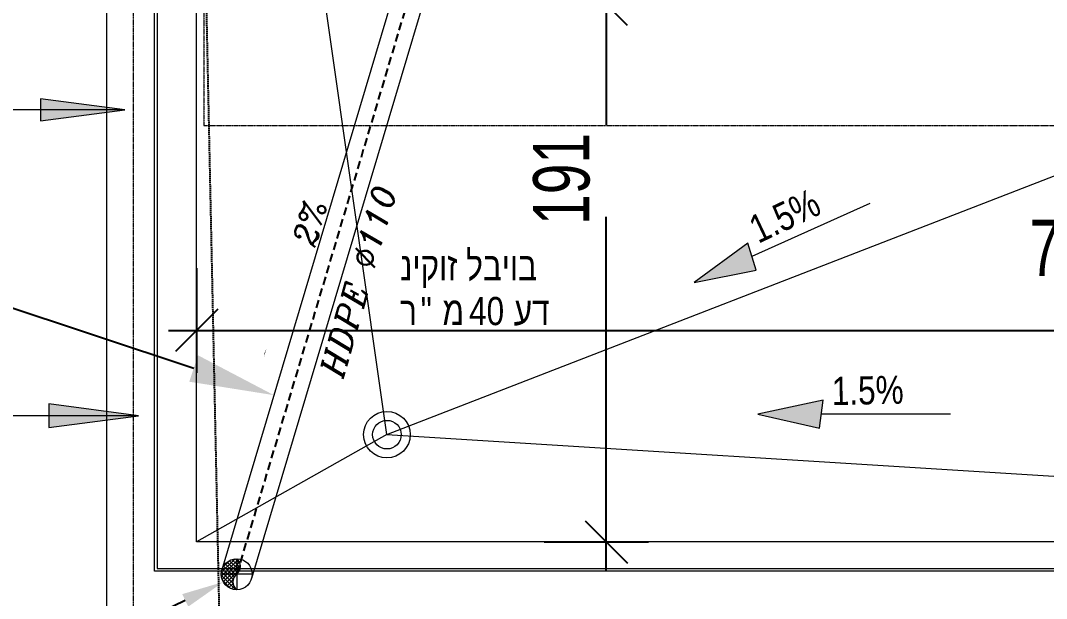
# Model space of a CAD drawing. Header units: centimetres. Extents: x 14435 to 32127, y -4289 to 2500.
# Drawn here: x 18249.2 to 18613.2, y -1596.9 to -1391.8 of the extents above; entities that cross this region are included whole.
import ezdxf
from ezdxf import colors
from ezdxf.entities.mleader import LeaderData, LeaderLine
from ezdxf.enums import TextEntityAlignment as Align
from ezdxf.math import Vec2, Vec3

# ---------------------------------------------------------------- set-up
doc = ezdxf.new("R2010")
doc.units = ezdxf.units.CM
doc.linetypes.add('Dash Tiny', pattern=[0.12, 0.06, -0.06])
doc.linetypes.add('Hidden', pattern=[0.7143750000000001, 0.4762500000000001, -0.238125])
for name, color, linetype, lineweight in [('A-ANNO-DIMS', 7, 'Continuous', 5), ('A-DETL', 7, 'Continuous', 5), ('A-DETL-GENF', 7, 'Continuous', 5), ('A-DETL-THIN', 7, 'Continuous', 5), ('A-FLOR', 7, 'Continuous', 13), ('A-FLOR-HRAL', 7, 'Continuous', 5), ('G-ANNO-DIMS', 7, 'Continuous', 5), ('G-ANNO-TEXT', 7, 'Continuous', 5), ('P-SANR-FIXT', 7, 'Continuous', 5)]:
    doc.layers.add(name, color=color, linetype=linetype, lineweight=lineweight)
for name, color, linetype in [('biov 110', 252, 'Continuous'), ('biov center', 130, 'Hidden'), ('BIUV', 4, 'Continuous'), ('BLACK', 250, 'Continuous'), ('hot water', 1, 'Continuous'), ('num of plumbing', 250, 'Continuous')]:
    doc.layers.add(name, color=color, linetype=linetype)
doc.styles.add('Arial_10', font='arial.ttf', dxfattribs={"width": 0.8, "height": 20})
doc.styles.add('Arial_15', font='arial.ttf', dxfattribs={"width": 0.7, "height": 20})
doc.styles.add('italic1', font='italic.shx', dxfattribs={"height": 30})
doc.dimstyles.new('2_mm_-_מעוגל_למידות_שלמות_1', dxfattribs={"dimscale": 30.48, "dimtxt": 20.4051879991394, "dimasz": 0.4921259842519685, "dimexe": 0.4921259842519685, "dimexo": 0.0625, "dimgap": 0, "dimtad": 1, "dimdec": 0, "dimdsep": 46, "dimtxsty": 'Arial_15', "dimblk1": 'OBLIQUE', "dimblk2": 'OBLIQUE', "dimsah": 1, "dimcen": 0.09, "dimdle": 0.3280839895013123, "dimadec": 1, "dimazin": 2, "dimtfac": 1, "dimtdec": 4, "dimtix": 1, "dimtmove": 1, "dimatfit": 3, "dimfxl": 0.7874015748031495, "dimfxlon": 1, "dimtvp": 1, "dimtolj": 1, "dimtzin": 0, "dimarcsym": 2})

# ---------------------------------------------------------------- blocks, each defined once
blk = doc.blocks.new('Railing - Railing-956723-קומה א - Dependent 1')
at = {"layer": 'A-FLOR-HRAL'}
for p, q in [((-553.3060018588797, -3067.24763905121), (-553.3060018588787, -2547.247639051211)), ((-552.3060018588791, -2548.247639051211), (-552.3060018588798, -3066.24763905121)), ((159.6939981411197, -3067.247639051212), (-553.3060018588801, -3067.24763905121)), ((-552.3060018588799, -3066.24763905121), (158.6939981411194, -3066.247639051213))]:
    blk.add_line(p, q, dxfattribs=at)
blk = doc.blocks.new('נקז גג - 2_-601488-קומה א - Dependent 1')
at = {"layer": 'P-SANR-FIXT'}
for centre, radius in [((6.264e-13, -8.429e-13), 8.25499999999822), ((6.068e-13, -8.166e-13), 5.079999999997083)]:
    blk.add_circle(centre, radius, dxfattribs=at)
blk = doc.blocks.new('_Oblique')
at = {"color": 0, "linetype": 'ByBlock', "lineweight": -2}
blk.add_line((-0.5, -0.5), (0.5, 0.5), dxfattribs=at)
blk = doc.blocks.new('*D654')
at = {"layer": 'A-ANNO-DIMS', "color": 0, "lineweight": -2, "transparency": 16777216}
for p, q in [((51179.22950153499, -12460.92050772008), (51179.22950153499, -12513.69271325927)), ((51157.13450153497, -12470.92050772008), (51194.229501535, -12470.92050772008)), ((51179.22950153499, -12671.73726866921), (51179.22950153499, -12546.32436400961)), ((51157.13450153497, -12661.73726866921), (51194.229501535, -12661.73726866921))]:
    blk.add_line(p, q, dxfattribs=at)
at = {"layer": 'Defpoints', "color": 0, "transparency": 16777216}
for p in [(51155.22950153496, -12470.92050772008), (51179.22950153499, -12470.92050772008), (51155.22950153496, -12661.73726866921)]:
    blk.add_point(p, dxfattribs=at)
at = {"layer": 'A-ANNO-DIMS', "color": 0, "lineweight": -2, "transparency": 16777216, "xscale": 15, "yscale": 15, "zscale": 15}
for p, rotation in [((51179.22950153499, -12470.92050772008), 90), ((51179.22950153499, -12661.73726866921), 270)]:
    blk.add_blockref('_Oblique', p, dxfattribs=dict(at, rotation=rotation))
at = {"layer": 'A-ANNO-DIMS', "color": 0, "transparency": 16777216, "insert": (51153.26490811979, -12549.22080795056), "char_height": 20, "width": 38.42453863222559, "attachment_point": 1, "rotation": 89.99999999999991, "line_spacing_factor": 0.9417779076525878, "style": 'Arial_15'}
blk.add_mtext('\\A1;191', dxfattribs=at)
blk = doc.blocks.new('*D680')
at = {"layer": 'A-ANNO-DIMS', "color": 0, "lineweight": -2, "transparency": 16777216}
for p, q in [((51033.84930814702, -12564.57553732743), (51033.84930814702, -12601.67053732743)), ((51809.96742148079, -12564.57553732743), (51809.96742148079, -12601.67053732743)), ((51023.84930814703, -12586.67053732743), (51819.96742148078, -12586.67053732743))]:
    blk.add_line(p, q, dxfattribs=at)
at = {"layer": 'Defpoints', "color": 0, "transparency": 16777216}
for p in [(51033.84930814702, -12562.67053732743), (51809.96742148079, -12562.67053732743), (51809.96742148079, -12586.67053732743)]:
    blk.add_point(p, dxfattribs=at)
at = {"layer": 'A-ANNO-DIMS', "color": 0, "lineweight": -2, "transparency": 16777216, "xscale": 15, "yscale": 15, "zscale": 15, "rotation": 180}
blk.add_blockref('_Oblique', (51033.84930814702, -12586.67053732743), dxfattribs=at)
at = {"layer": 'A-ANNO-DIMS', "color": 0, "lineweight": -2, "transparency": 16777216, "xscale": 15, "yscale": 15, "zscale": 15}
blk.add_blockref('_Oblique', (51809.96742148079, -12586.67053732743), dxfattribs=at)
at = {"layer": 'A-ANNO-DIMS', "color": 0, "transparency": 16777216, "insert": (51329.45369304916, -12547.37261057896), "char_height": 20, "width": 38.42453863222559, "attachment_point": 1, "line_spacing_factor": 0.9417779076525878, "style": 'Arial_15'}
blk.add_mtext('\\A1;776', dxfattribs=at)
blk = doc.blocks.new('*U767')
at = {"layer": 'biov 110', "color": 6, "lineweight": 5}
for p, q in [((8478.178792764433, 4006.239396851), (8699.680013427871, 4006.239396851)), ((8478.178792764433, 3995.239396851001), (8699.680013427871, 3995.239396851001))]:
    blk.add_line(p, q, dxfattribs=at)
at = {"layer": 'biov center', "color": 3, "ltscale": 6}
blk.add_lwpolyline([(8478.178792764433, 4000.739396851001), (8699.680013427871, 4000.739396851001)], dxfattribs=at)
blk = doc.blocks.new('A$C41AC0131')
at = {"layer": 'BIUV', "color": 5, "ltscale": 40}
blk.add_lwpolyline([(1.48914987221e-05, 11.33771083684405, 0, 16.31474431520326, 0), (57.01222824284922, 8.144625422311947, 0, 0, 0), (81.45624912588393, 6.993640679400414, 0, 0, 0)], format="xyseb", dxfattribs=at)
blk = doc.blocks.new('A$C38873827')
at = {"color": 7, "rotation": 87.25165573860627}
blk.add_blockref('A$C41AC0131', (13.51488641891046, -0.5436195913571285), dxfattribs=at)
blk = doc.blocks.new('_TagCircle - Metric')
at = {"color": 0, "linetype": 'ByBlock', "lineweight": -2, "transparency": 16777216}
blk.add_circle((0, 0), 4, dxfattribs=at)
at = {"color": 0, "transparency": 16777216}
blk.add_attdef('TAGNUMBER', text='', height=3, dxfattribs=at).set_placement((0, -1.5), align=Align.CENTER)
blk = doc.blocks.new('alef')
at = {"layer": 'A-DETL-GENF', "true_color": 0xc0c0c0}
for points in [[(51210.39462377875, -12569.71773660174), (51232.37369147293, -12565.26390196129), (51229.48557414108, -12555.69004285028)], [(51254.85360831089, -12621.3597383476), (51256.13791151755, -12611.44255299724), (51232.97737355721, -12616.42552992967)]]:
    blk.add_hatch(color=9, dxfattribs=at).paths.add_polyline_path(points, flags=0)
at = {"layer": 'G-ANNO-DIMS'}
blk.add_hatch(color=256, dxfattribs=at).paths.add_polyline_path([(51008.43628088019, -12508.389484563), (50978.43628088019, -12504.43990963538), (50978.43628088019, -12512.33905949062)], flags=0)
at = {"layer": 'G-ANNO-TEXT'}
blk.add_hatch(color=256, dxfattribs=at).paths.add_polyline_path([(51013.21408056641, -12616.93837136952), (50981.4640805664, -12612.75840457112), (50981.4640805664, -12621.11833816792)], flags=0)
at = {"layer": 'A-DETL', "color": 1, "linetype": 'Hidden', "lineweight": 25, "true_color": 0xff0000}
blk.add_line((51011.37873339833, -11249.1110976817), (51042.07147049783, -12698.4552901681), dxfattribs=at)
at = {"layer": 'A-DETL', "color": 7, "linetype": 'Dash Tiny'}
for p, q in [((51036.3813641715, -11256.89423474167), (51036.3813641715, -12513.92050772007)), ((51011.37209378877, -12143.81997463986), (51011.37209378877, -12686.65591851636)), ((51036.3813641715, -12513.92050772007), (51806.86742148078, -12513.92050772008))]:
    blk.add_line(p, q, dxfattribs=at)
at = {"layer": 'A-DETL', "color": 9, "true_color": 0xc0c0c0}
for q in [(51036.3813641715, -12168.81997463986), (51817.79266879974, -12345.92050772008), (51033.84930814702, -12661.73726866921), (51711.86742148078, -12661.73726866921)]:
    blk.add_line((51101.3813641715, -12623.66623281662), q, dxfattribs=at)
at = {"layer": 'A-DETL', "color": 7, "lineweight": 13}
for p, q in [((51272.79370505183, -12541.63811923729), (51230.92963280701, -12560.47697240578)), ((51301.40328067499, -12616.35143425979), (51255.49575991422, -12616.40114567242))]:
    blk.add_line(p, q, dxfattribs=at)
at = {"layer": 'A-DETL-THIN'}
for p, q in [((51229.48557414108, -12555.69004285028), (51210.39462377875, -12569.71773660174)), ((51232.37369147293, -12565.26390196129), (51229.48557414108, -12555.69004285028)), ((51210.39462377875, -12569.71773660174), (51232.37369147293, -12565.26390196129)), ((51256.13791151755, -12611.44255299724), (51232.97737355721, -12616.42552992967)), ((51254.85360831089, -12621.35973834759), (51256.13791151755, -12611.44255299724)), ((51232.97737355721, -12616.42552992967), (51254.85360831089, -12621.35973834759))]:
    blk.add_line(p, q, dxfattribs=at)
at = {"layer": 'A-FLOR'}
for p, q in [((51001.84930814704, -12136.81997463986), (51001.84930814704, -12693.7372686692)), ((51033.84930814702, -12661.73726866921), (51033.84930814703, -12168.81997463986)), ((51711.86742148078, -12661.73726866921), (51033.84930814702, -12661.73726866921))]:
    blk.add_line(p, q, dxfattribs=at)
at = {"layer": 'G-ANNO-DIMS'}
for p, q in [((51008.43628088019, -12508.389484563), (50978.43628088019, -12504.43990963538)), ((50978.43628088019, -12504.43990963538), (50978.43628088019, -12512.33905949062)), ((51008.43628088019, -12508.389484563), (50811.61379361511, -12508.389484563)), ((50978.43628088019, -12512.33905949062), (51008.43628088019, -12508.389484563))]:
    blk.add_line(p, q, dxfattribs=at)
at = {"layer": 'G-ANNO-TEXT'}
for p, q in [((51013.21408056641, -12616.93837136952), (50981.4640805664, -12612.75840457112)), ((50981.4640805664, -12612.75840457112), (50981.4640805664, -12621.11833816792)), ((51013.21408056641, -12616.93837136952), (50898.95745385166, -12616.93837136952)), ((50981.4640805664, -12621.11833816792), (51013.21408056641, -12616.93837136952))]:
    blk.add_line(p, q, dxfattribs=at)
at = {"layer": 'A-FLOR-HRAL'}
blk.add_blockref('Railing - Railing-956723-קומה א - Dependent 1', (51572.17342333967, -9604.918593765411), dxfattribs=at)
at = {"layer": 'P-SANR-FIXT'}
blk.add_blockref('נקז גג - 2_-601488-קומה א - Dependent 1', (51101.3813641715, -12623.66623281662), dxfattribs=at)
at = {"layer": 'G-ANNO-TEXT', "color": 8, "true_color": 0x808080, "char_height": 10, "width": 39.2826875, "attachment_point": 1, "style": 'Arial_10'}
for insert, rotation in [((51228.86212111453, -12546.9482856592), 25.384278039108246), ((51259.14777189644, -12603.21165067953), 1.2185524860169803)]:
    blk.add_mtext('1.5%', dxfattribs=dict(at, insert=insert, rotation=rotation))
at = {"layer": 'G-ANNO-TEXT', "color": 8, "true_color": 0x808080, "char_height": 10, "attachment_point": 1, "style": 'Arial_10'}
for s, insert, width in [('ניקוז לביוב', (51106.07592201707, -12558.93224488642), 71.3501875), ('\\fArial|b0|i0|c177|p34|; ', (51164.94571368374, -12558.93224488642), 4.810124999999995), ('\\fArial|b0|i0|c177|p34|;"', (51113.35196368374, -12574.80724488642), 5.611812499999999), ('40', (51130.54988035042, -12574.80724488642), 19.2405), ('\\fArial|b0|i0|c177|p34|;ר', (51106.07592201707, -12574.80724488642), 8.8185625), (' מ', (51117.98217201707, -12574.80724488642), 15.23206249999999), ('עד ', (51146.42488035041, -12574.80724488642), 22.44725)]:
    blk.add_mtext(s, dxfattribs=dict(at, insert=insert, width=width))
at = {"layer": 'A-ANNO-DIMS'}
dim = blk.add_linear_dim(base=(51179.22950153499, -12470.92050772008), p1=(51155.22950153494, -12661.73726866921), p2=(51155.22950153494, -12470.92050772008), angle=90, dimstyle='2_mm_-_מעוגל_למידות_שלמות_1', override={"dimpost": '<>', "dimfxl": 190.816760949132}, dxfattribs=at)
dim.commit()
dim.dimension.update_dxf_attribs({"geometry": '*D654', "text_midpoint": (51166.59824145313, -12530.00853863445), "dimtype": 128, "text_rotation": 89.99999999999991})
dim = blk.add_linear_dim(base=(51809.96742148079, -12586.67053732743), p1=(51033.84930814702, -12562.67053732743), p2=(51809.96742148079, -12562.67053732743), dimstyle='2_mm_-_מעוגל_למידות_שלמות_1', override={"dimpost": '<>', "dimfxl": 776.1181133337568}, dxfattribs=at)
dim.commit()
dim.dimension.update_dxf_attribs({"geometry": '*D680', "text_midpoint": (51348.66596236528, -12574.03927724563), "dimtype": 128})

msp = doc.modelspace()

# ---------------------------------------------------------------- linework, layer by layer
at = {"layer": 'hot water', "color": 6, "lineweight": 15, "ltscale": 20}
msp.add_circle((18325.87500208228, -1588.255728399932), 5.5, dxfattribs=at)
at = {"layer": 'num of plumbing', "lineweight": 0}
for p, q in [((18320.40590978084, -1587.673466108883), (18325.29273979292, -1582.786636095143)), ((18320.97543253373, -1585.756885019478), (18323.3761587018, -1583.356158853012)), ((18321.1707058261, -1588.25572839836), (18325.87500208379, -1583.551432140548)), ((18323.24651546772, -1583.424469957737), (18325.87500208228, -1586.052956572121)), ((18324.18947261743, -1583.020368772411), (18325.87500208379, -1584.705898237355)), ((18325.30183736347, -1582.785675182122), (18325.87500208379, -1583.358839902559)), ((18325.87500208228, -1582.755728400805), (18325.87500208228, -1593.75572839903)), ((18325.87500208379, -1583.551432140548), (18326.29088808092, -1583.135546145056)), ((18325.87500208379, -1583.358839902559), (18327.09860403553, -1584.582441857548)), ((18320.7342847498, -1586.300472585221), (18322.689540563, -1588.25572839836)), ((18321.17690271042, -1585.396032210961), (18324.03659889773, -1588.25572839836)), ((18321.74800964523, -1584.620080809369), (18325.3836572341, -1588.25572839836)), ((18322.43737844223, -1583.962391270061), (18325.87500208379, -1587.400014910146)), ((18322.51776416258, -1588.255728401562), (18325.87500208228, -1584.898490481688)), ((18323.8648224972, -1588.255728401562), (18325.87500208228, -1586.245548816483)), ((18325.87500208228, -1584.898490481688), (18326.84516092537, -1583.928331638655)), ((18325.87500208379, -1584.705898237355), (18327.18566141111, -1586.016557566092)), ((18325.87500208228, -1586.245548816483), (18327.17755469955, -1584.942996197611)), ((18325.87500208228, -1586.052956572121), (18326.86518352277, -1587.043138014122)), ((18325.87500208379, -1587.592607151278), (18327.11994565053, -1586.34766358297)), ((18331.37500208147, -1588.25572839836), (18320.37500208333, -1588.25572839836)), ((18320.38911006875, -1588.649414575395), (18325.48131590368, -1593.741620410232)), ((18320.42569409796, -1589.000740126618), (18321.1707058261, -1588.25572839836)), ((18320.44819379501, -1587.361439965168), (18321.34248222651, -1588.25572839513)), ((18320.68821573987, -1590.085276822645), (18322.51776416258, -1588.255728401562)), ((18320.82330587049, -1590.430668712097), (18323.70006176686, -1593.307424608412)), ((18321.11294615975, -1591.007604739016), (18323.8648224972, -1588.255728401562)), ((18321.34248222651, -1588.25572839513), (18324.55790754288, -1591.471153714547)), ((18321.66851338868, -1591.799095843422), (18325.21188083369, -1588.25572839836)), ((18322.34294719932, -1592.471720369211), (18324.62329907129, -1590.191368497179)), ((18322.689540563, -1588.25572839836), (18324.62366452472, -1590.189852358451)), ((18324.03659889773, -1588.25572839836), (18325.01284661385, -1589.231976114473)), ((18325.21188083369, -1588.25572839836), (18325.87500208379, -1587.592607151278)), ((18325.3836572341, -1588.25572839836), (18325.61056371088, -1588.482634873506)), ((18325.87500208379, -1587.400014910146), (18326.31963639574, -1587.84464922195)), ((18323.13633352281, -1593.025392380425), (18324.57542221547, -1591.586303686284)), ((18324.06086065407, -1593.447923585567), (18324.91188829202, -1592.596895947498)), ((18325.14833024594, -1593.707512331775), (18325.4691738309, -1593.38666874662))]:
    msp.add_line(p, q, dxfattribs=at)
msp.add_circle((18325.87500208228, -1588.25572839836), 5.499999999041587, dxfattribs=at)
for centre, start, end in [((18323.74488116948, -1585.505728397953), 307.7609844285959, 52.23901557140413), ((18328.00512299531, -1591.00572839871), 127.7609844285958, 232.2390155714041)]:
    msp.add_arc(centre, 3.478493223057076, start, end, dxfattribs=at)

# ---------------------------------------------------------------- block references
msp.add_blockref('alef', (-32722.20766239823, 11084.92891989214))
at = {"xscale": -1, "rotation": 73.39504088455567}
msp.add_blockref('*U767', (24645.89391541341, 5605.332321849251), dxfattribs=at)
at = {"layer": 'BIUV', "color": 7, "xscale": 0.4199999999999999, "yscale": 0.4199999999999999, "zscale": 0.4199999999999999, "rotation": 348.6571581864678}
msp.add_blockref('A$C38873827', (18334.88068924385, -1509.448231265198, 17499.99999999999), dxfattribs=at)

# ---------------------------------------------------------------- texts
at = {"layer": 'BIUV', "color": 5, "style": 'italic1'}
for s, rotation, p in [('HDPE %%C110', 73.80717302017827, (18363.36833125807, -1518.984160736183, 17499.99999999999)), ('2%%%', 74.55821099062965, (18353.67087816492, -1472.597008960949, 27046.17999999999))]:
    msp.add_text(s, height=8.399999999999997, rotation=rotation, dxfattribs=at).set_placement(p)

# ---------------------------------------------------------------- leaders
at = {"layer": 'BLACK', "color": 1, "lineweight": 18}
ml = msp.add_multileader_mtext('Standard', dxfattribs=at)
ml.set_content('')
ml.set_leader_properties()
ml.build(insert=Vec2(0, 0))
ml.multileader.update_dxf_attribs({"text_right_attachment_type": 6, "dogleg_length": 0.36, "arrow_head_size": 30})
ctx = ml.context
ctx.base_point, ctx.char_height, ctx.arrow_head_size, ctx.landing_gap_size, ctx.plane_origin = Vec3(18056.53880081743, -1476.120394128933), 0.18, 30, 0.09, Vec3(18033.98414352744, -1394.145510109831)
ctx.right_attachment = 6
notes = []
notes.append((ctx, [(0, (1, 1, 0), (18192.70727312866, -1476.120394128933), (-1, 0), 136.168472311227, [(0, [(18339.0817370762, -1524.722478522229)], 0, [])])]))
ctx.mtext, ml.multileader.dxf.content_type = None, 0
at = {"layer": 'num of plumbing', "lineweight": 13}
ml = msp.add_multileader_block('Standard', dxfattribs=at)
ml.set_content('_TagCircle - Metric', color=256, scale=5)
ml.set_attribute('TAGNUMBER', '1', width=0)
ml.set_leader_properties()
ml.build(insert=Vec2(0, 0))
ml.multileader.update_dxf_attribs({"text_right_attachment_type": 6, "dogleg_length": 0.36, "arrow_head_size": 15, "scale": 5})
ctx = ml.context
ctx.base_point, ctx.scale, ctx.char_height, ctx.arrow_head_size, ctx.landing_gap_size, ctx.plane_origin = Vec3(18019.92847914837, -1652.868962977373), 5, 0.9000000000000001, 15, 0.4500000000000001, Vec3(17911.07616109413, -1618.49665093873)
ctx.right_attachment = 6
notes.append((ctx, [(0, (1, 1, 0), (18193.45520404099, -1652.868962977373), (-1, 0), 133.5267248926173, [(0, [(18321.11294615942, -1591.007604739352)], 0, [])])]))
ctx.block.insert = Vec3(18039.92847914832, -1652.868962977373)
for ctx, leaders in notes:
    for number, flags, end, landing, length, lines in leaders:
        leader = LeaderData()
        leader.index, (leader.has_last_leader_line, leader.has_dogleg_vector, leader.attachment_direction) = number, flags
        leader.last_leader_point, leader.dogleg_vector, leader.dogleg_length = Vec3(end), Vec3(landing), length
        for number, points, colour, breaks in lines:
            line = LeaderLine()
            line.index, line.vertices, line.color, line.breaks = number, Vec3.list(points), colors.encode_raw_color(colour), breaks
            leader.lines.append(line)
        ctx.leaders.append(leader)

doc.saveas('drawing.dxf')
